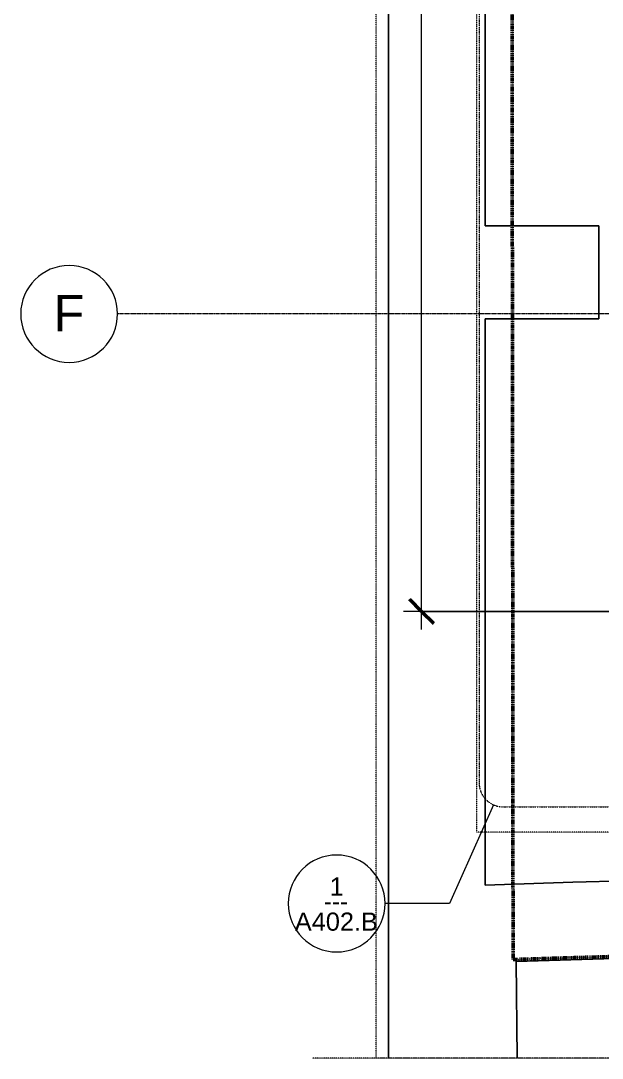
# Model space of a CAD drawing. Header units: inches. Extents: x -4294 to -464, y 9706 to 12475.
# Drawn here: x -4292 to -3932, y 9706 to 10349 of the extents above; entities that cross this region are included whole.
import ezdxf

# ---------------------------------------------------------------- set-up
doc = ezdxf.new("R2010")
doc.units = ezdxf.units.IN
doc.header["$MEASUREMENT"] = 0
for name, pattern in [('Aligning Line 1_8_', [0.25, 0.125, -0.125]), ('Dash Dot 3_16_', [0.3125, 0.1875, -0.0625, 0, -0.0625]), ('Double Dash 3_8_', [1, 0.375, -0.125, 0.125, -0.125, 0.125, -0.125]), ('Grid Line 1_2_', [0.875, 0.5, -0.125, 0.125, -0.125])]:
    doc.linetypes.add(name, pattern=pattern)
for name, color, linetype, lineweight in [('0-1', 7, 'Continuous', 5), ('0-3', 147, 'Aligning Line 1_8_', 9), ('0-4', 165, 'Continuous', 5), ('A-ANNO-DIMS', 211, 'Continuous', 9), ('A-ANNO-DIMS-120', 211, 'Continuous', 9), ('A-ANNO-SYMB', 150, 'Continuous', 9), ('A-ANNO-SYMB-1', 150, 'Dash Dot 3_16_', 9), ('C-PROP-LINE-1', 250, 'Double Dash 3_8_', 50), ('C-TOPO', 7, 'Continuous', 9), ('G-ANNO-SYMB', 111, 'Aligning Line 1_8_', 9), ('G-ANNO-SYMB-1', 147, 'Aligning Line 1_8_', 9), ('S-GRID-1', 1, 'Grid Line 1_2_', 9), ('S-GRID-IDEN', 1, 'Continuous', 9), ('S-GRID-IDEN-1', 147, 'Continuous', 9)]:
    doc.layers.add(name, color=color, linetype=linetype, lineweight=lineweight)
doc.styles.add('Arial', font='arial.ttf', dxfattribs={"height": 22.5})
doc.styles.add('Arial_1', font='arial.ttf', dxfattribs={"height": 11.25})
doc.styles.add('Century Gothic', font='ufonts.com_century-gothic.ttf', dxfattribs={"height": 11.25})
doc.styles.add('Century Gothic_1', font='ufonts.com_century-gothic.ttf', dxfattribs={"height": 0.09375})
doc.dimstyles.new('OD__1_8__Tol__', dxfattribs={"dimscale": 12, "dimtxt": 11.746893, "dimasz": 1.25, "dimexe": 0.9375, "dimexo": 0.625, "dimgap": 0.15625, "dimtad": 1, "dimdec": 3, "dimrnd": 0.125, "dimzin": 3, "dimdsep": 46, "dimlunit": 4, "dimtxsty": 'Century Gothic', "dimblk1": 'OBLIQUE', "dimblk2": 'OBLIQUE', "dimsah": 1, "dimcen": 0.09, "dimdle": 0.9375, "dimazin": 0, "dimtfac": 1, "dimtdec": 4, "dimtix": 1, "dimtmove": 0, "dimatfit": 3, "dimfxl": 1, "dimtvp": 1, "dimtfill": 1, "dimfrac": 2, "dimtolj": 1, "dimtzin": 0, "dimarcsym": 2})

# ---------------------------------------------------------------- blocks, each defined once
blk = doc.blocks.new('CTR - 1st Phase - Unit Layouts_rvt-1-FLOOR PLAN - 2ND FLOOR')
at = {"layer": 'G-ANNO-SYMB-1'}
for p, q in [((-4009.53, 9846.28), (-4009.53, 12240.75)), ((-1813.52, 9846.28), (-4009.53, 9846.28))]:
    blk.add_line(p, q, dxfattribs=at)
blk = doc.blocks.new('CTR  - Topography_rvt-1-FLOOR PLAN - 2ND FLOOR')
at = {"layer": 'C-TOPO'}
for p, q in [((-4004.23, 10371.92), (-4004.23, 10221.79)), ((-4004.23, 10221.79), (-4004.23, 10371.92)), ((-4064.23, 10077.57), (-4064.23, 10369.02)), ((-4064.23, 10369.02), (-4064.23, 10077.57)), ((-4004.23, 10221.79), (-3968.53, 10221.79)), ((-3968.53, 10221.79), (-4004.23, 10221.79)), ((-3968.53, 10221.79), (-3934.76, 10221.79)), ((-3934.76, 10221.79), (-3968.53, 10221.79)), ((-3934.76, 10221.79), (-3933.92, 10221.79)), ((-3933.92, 10221.79), (-3934.76, 10221.79)), ((-3933.92, 10221.79), (-3933.92, 10164.19)), ((-3933.92, 10164.19), (-3933.92, 10221.79)), ((-3999.55, 10164.19), (-4004.23, 10164.19)), ((-4004.23, 10164.19), (-4004.23, 10100.32)), ((-4004.23, 10100.32), (-4004.23, 10164.19)), ((-4004.23, 10164.19), (-3999.55, 10164.19)), ((-3975.42, 10164.19), (-3999.55, 10164.19)), ((-3999.55, 10164.19), (-3975.42, 10164.19)), ((-3958.85, 10164.19), (-3975.42, 10164.19)), ((-3975.42, 10164.19), (-3958.85, 10164.19)), ((-3933.92, 10164.19), (-3958.85, 10164.19)), ((-3958.85, 10164.19), (-3933.92, 10164.19)), ((-4004.23, 10100.32), (-4004.23, 10085.39)), ((-4004.23, 10085.39), (-4004.23, 10100.32)), ((-4004.23, 10085.39), (-4004.23, 9967.28)), ((-4004.23, 9967.28), (-4004.23, 10085.39)), ((-4064.23, 10022.25), (-4064.23, 10077.57)), ((-4064.23, 10077.57), (-4064.23, 10022.25)), ((-4064.23, 9940.65), (-4064.23, 10022.25)), ((-4064.23, 10022.25), (-4064.23, 9940.65)), ((-4004.23, 9967.28), (-4004.23, 9956.95)), ((-4004.23, 9956.95), (-4004.23, 9967.28)), ((-4004.23, 9956.95), (-4004.23, 9898.28)), ((-4004.23, 9898.28), (-4004.23, 9956.95)), ((-4064.23, 9893.89), (-4064.23, 9940.65)), ((-4064.23, 9940.65), (-4064.23, 9893.89)), ((-4004.23, 9898.28), (-4004.23, 9820.7)), ((-4004.23, 9820.7), (-4004.23, 9898.28)), ((-4064.23, 9885.96), (-4064.23, 9893.89)), ((-4064.23, 9893.89), (-4064.23, 9885.96)), ((-4064.23, 9834.64), (-4064.23, 9885.96)), ((-4064.23, 9885.96), (-4064.23, 9834.64)), ((-4064.23, 9778.88), (-4064.23, 9834.64)), ((-4064.23, 9834.64), (-4064.23, 9778.88)), ((-4004.23, 9820.7), (-4004.23, 9813.47)), ((-4004.23, 9813.47), (-4004.23, 9820.7)), ((-4004.23, 9813.47), (-3949.89, 9815.13)), ((-3949.89, 9815.13), (-4004.23, 9813.47)), ((-3949.89, 9815.13), (-3875.1, 9817.41)), ((-3875.1, 9817.41), (-3949.89, 9815.13)), ((-4064.23, 9749.57), (-4064.23, 9778.88)), ((-4064.23, 9778.88), (-4064.23, 9749.57)), ((-3893.86, 9768.81), (-3985.12, 9766.03)), ((-3985.12, 9766.03), (-3893.86, 9768.81)), ((-3985.12, 9766.03), (-3984.46, 9706.17)), ((-3984.46, 9706.17), (-3985.12, 9766.03)), ((-4064.23, 9706.17), (-4064.23, 9749.57)), ((-4064.23, 9749.57), (-4064.23, 9706.17))]:
    blk.add_line(p, q, dxfattribs=at)
blk = doc.blocks.new('Family - ___-1878357-FLOOR PLAN - 2ND FLOOR')
at = {"layer": 'C-PROP-LINE-1'}
for p, q in [((-3989.61, 12268.69), (-3987.01, 9767.34)), ((-3987.01, 9767.34), (-599.29, 9868.76))]:
    blk.add_line(p, q, dxfattribs=at)
blk = doc.blocks.new('Grid - Grid Head - Circle-50561-FLOOR PLAN - 2ND FLOOR')
at = {"layer": 'S-GRID-IDEN-1'}
for start, end in [(360, 180), (180, 360)]:
    blk.add_arc((0, 0), 0.25, start, end, dxfattribs=at)
blk = doc.blocks.new('CTR - 1st Phase - Shell_rvt-1-FLOOR PLAN - 2ND FLOOR')
at = {"layer": 'G-ANNO-SYMB-1'}
for p, q in [((-4071.96, 9706.24), (-4071.96, 12363.44)), ((-583.02, 9706.24), (-4111.27, 9706.24)), ((-1910.96, 9706.24), (-4071.96, 9706.24))]:
    blk.add_line(p, q, dxfattribs=at)
at = {"layer": 'S-GRID-1'}
blk.add_line((-464.45, 10167.19), (-4232.19, 10167.19), dxfattribs=at)
at = {"layer": '0-3'}
blk.add_blockref('Family - ___-1878357-FLOOR PLAN - 2ND FLOOR', (0, 0), dxfattribs=at)
at = {"layer": '0-4', "xscale": 120, "yscale": 120, "zscale": 120, "rotation": 89.9999999999999}
blk.add_blockref('Grid - Grid Head - Circle-50561-FLOOR PLAN - 2ND FLOOR', (-4262.19, 10167.19), dxfattribs=at)
at = {"layer": 'S-GRID-IDEN', "insert": (-4271.92, 10178.92), "char_height": 22.5, "width": 23.4825, "attachment_point": 1, "style": 'Arial'}
blk.add_mtext('F', dxfattribs=at)
blk = doc.blocks.new('CTR - 1st Phase -Stairs _ Elevators_rvt-1-FLOOR PLAN - 2ND FLOOR')
at = {"layer": 'G-ANNO-SYMB-1'}
for p, q in [((-4071.96, 9706.24), (-4071.96, 12363.44)), ((-1910.96, 9706.24), (-4071.96, 9706.24))]:
    blk.add_line(p, q, dxfattribs=at)
blk = doc.blocks.new('DIMBLOCK23-FLOOR PLAN - 2ND FLOOR')
at = {"layer": 'A-ANNO-DIMS-120'}
for p, q in [((-4043.68, 9971.69), (-4043.68, 12127.09)), ((-3863.79, 12115.84), (-4054.93, 12115.84)), ((-4043.68, 12115.84), (-3863.79, 12115.84)), ((-3863.79, 9982.94), (-4054.93, 9982.94)), ((-4043.68, 9982.94), (-3863.79, 9982.94))]:
    blk.add_line(p, q, dxfattribs=at)
at = {"layer": 'A-ANNO-DIMS-120', "lineweight": 50}
for p, q in [((-4043.68, 12115.84), (-4051.18, 12123.34)), ((-4043.68, 12115.84), (-4036.18, 12108.34)), ((-4043.68, 9982.94), (-4051.18, 9990.44)), ((-4043.68, 9982.94), (-4036.18, 9975.44))]:
    blk.add_line(p, q, dxfattribs=at)
at = {"layer": 'A-ANNO-DIMS-120', "color": 0, "insert": (-4059.97, 11006.6), "char_height": 11.25, "width": 102.7014, "attachment_point": 1, "rotation": 90, "line_spacing_factor": 0.984502, "style": 'Century Gothic', "bg_fill": 3, "box_fill_scale": 1.25, "bg_fill_color": 256, "bg_fill_true_color": 13158600, "bg_fill_transparency": 0}
blk.add_mtext('177\' - 8 7/8"', dxfattribs=at)
blk = doc.blocks.new('_Oblique')
at = {"color": 0, "linetype": 'ByBlock', "lineweight": -2}
blk.add_line((-0.5, -0.5), (0.5, 0.5), dxfattribs=at)
blk = doc.blocks.new('Floor Plan - Callout Head-565430-FLOOR PLAN - 2ND FLOOR')
at = {"layer": 'A-ANNO-SYMB'}
for start, end in [(360, 180), (180, 360)]:
    blk.add_arc((0, 0), 0.25, start, end, dxfattribs=at)
at = {"layer": 'A-ANNO-SYMB', "insert": (-0.0662, 0.0585), "char_height": 0.09375, "width": 0.160969, "attachment_point": 1, "style": 'Century Gothic_1'}
blk.add_mtext('---', dxfattribs=at)

msp = doc.modelspace()

# ---------------------------------------------------------------- linework, layer by layer
at = {"layer": 'A-ANNO-SYMB'}
for p, q in [((-3999.1652, 9863.1209), (-4026.3645, 9802.024)), ((-4026.3645, 9802.024), (-4066.385, 9802.024))]:
    msp.add_line(p, q, dxfattribs=at)
at = {"layer": 'A-ANNO-SYMB-1'}
msp.add_line((-3993.0647, 9861.8244), (-2068.9044, 9861.8244), dxfattribs=at)
msp.add_arc((-3993.0647, 9876.8244), 15, 180, 270, dxfattribs=at)
at = {"layer": 'G-ANNO-SYMB'}
for p, q in [((-4071.9645, 9706.2403), (-4071.9645, 12363.4382)), ((-1875.4984, 9706.2403), (-4111.2711, 9706.2403)), ((-1910.9564, 9706.2403), (-4071.9645, 9706.2403))]:
    msp.add_line(p, q, dxfattribs=at)

# ---------------------------------------------------------------- block references
at = {"layer": '0-1'}
for name in ['CTR - 1st Phase - Shell_rvt-1-FLOOR PLAN - 2ND FLOOR', 'CTR  - Topography_rvt-1-FLOOR PLAN - 2ND FLOOR', 'CTR - 1st Phase -Stairs _ Elevators_rvt-1-FLOOR PLAN - 2ND FLOOR', 'CTR - 1st Phase - Unit Layouts_rvt-1-FLOOR PLAN - 2ND FLOOR']:
    msp.add_blockref(name, (0, 0), dxfattribs=at)
at = {"layer": 'A-ANNO-SYMB', "xscale": 120, "yscale": 120, "zscale": 120}
msp.add_blockref('Floor Plan - Callout Head-565430-FLOOR PLAN - 2ND FLOOR', (-4096.385, 9802.024), dxfattribs=at)

# ---------------------------------------------------------------- texts
at = {"layer": 'A-ANNO-SYMB', "char_height": 11.25, "attachment_point": 1, "style": 'Arial_1'}
for s, insert, width in [('1', (-4100.7474, 9818.148), 10.605), ('A402.B', (-4122.3143, 9796.4178), 62.8725)]:
    msp.add_mtext(s, dxfattribs=dict(at, insert=insert, width=width))

# ---------------------------------------------------------------- next in the draw order: dimensions: what is measured, and where the dimension line sits
at = {"layer": 'A-ANNO-DIMS'}
dim = msp.add_linear_dim(base=(-4043.6776, 12115.8394), p1=(-3856.2862, 9982.9394), p2=(-3856.2862, 12115.8394), angle=90, dimstyle='OD__1_8__Tol__', override={"dimpost": '<>', "dimfxl": 2132.9}, dxfattribs=at)
dim.commit()
dim.dimension.update_dxf_attribs({"geometry": 'DIMBLOCK23-FLOOR PLAN - 2ND FLOOR', "text_midpoint": (-4052.0838, 11049.3894)})

# ---------------------------------------------------------------- next in the draw order: linework, layer by layer
at = {"layer": 'A-ANNO-SYMB-1'}
msp.add_line((-4008.0647, 11046.8244), (-4008.0647, 9876.8244), dxfattribs=at)

doc.saveas('drawing.dxf')
